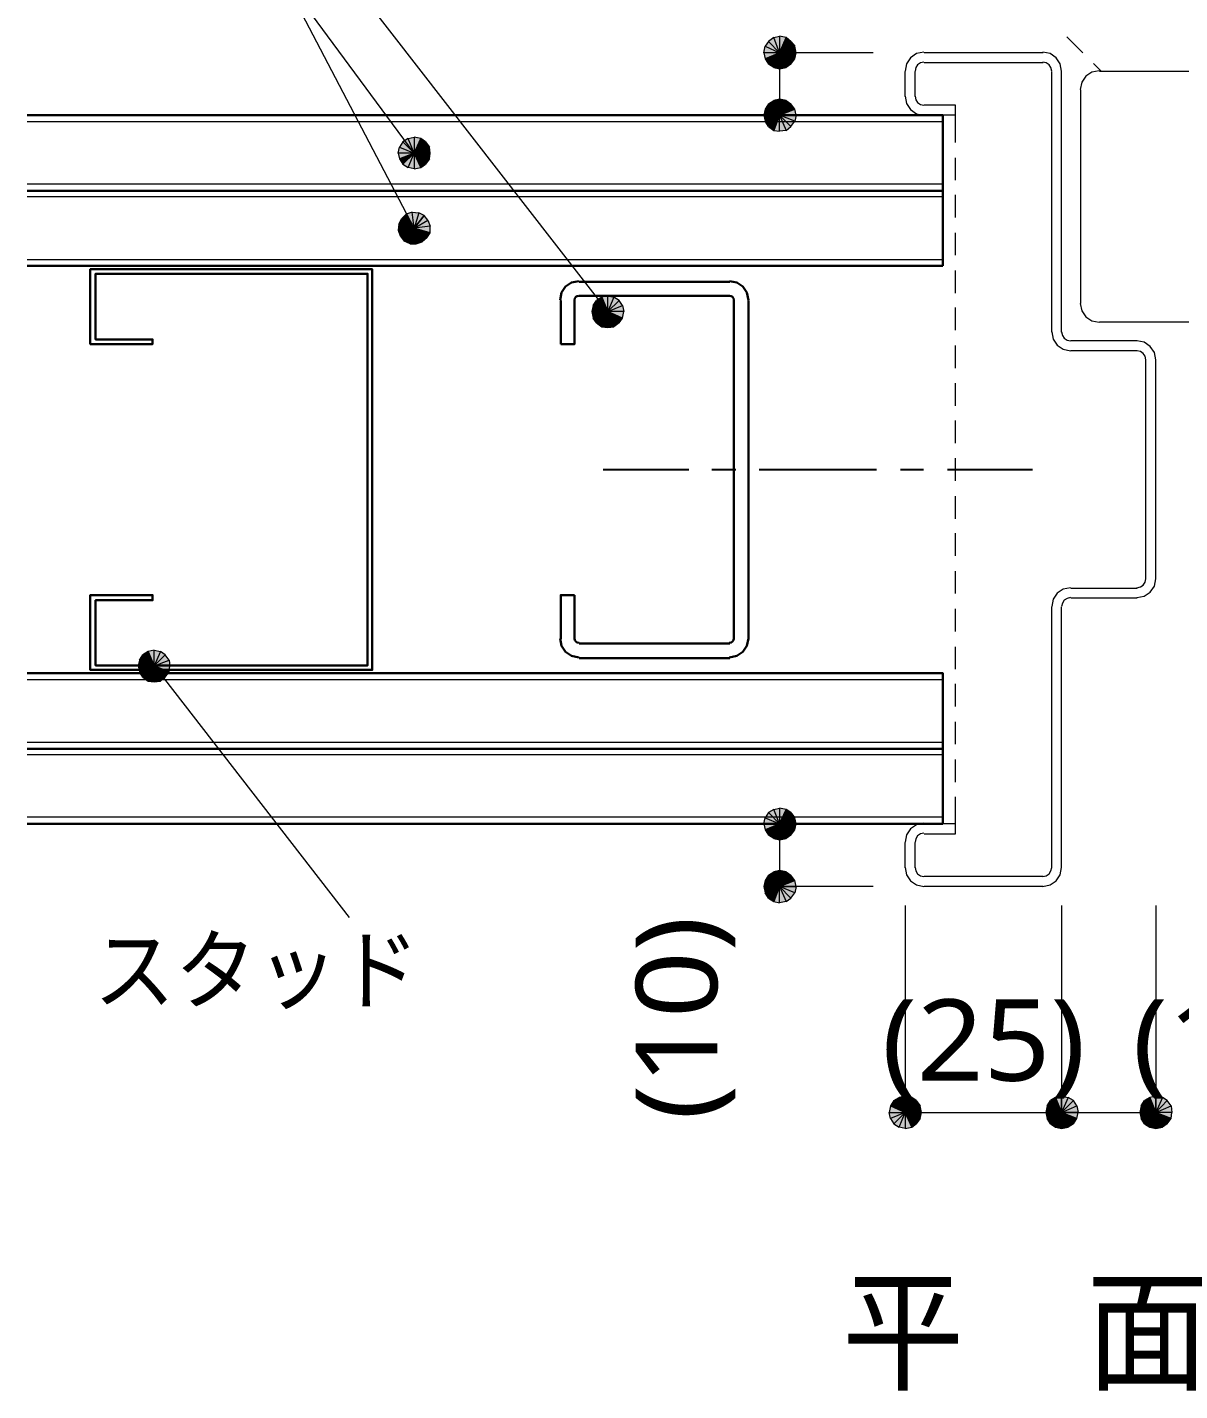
# Model space of a CAD drawing. Header units: millimetres. Extents: x 0 to 420, y 0 to 297.
# Drawn here: x 50.38 to 87.14, y 126.7 to 170.19 of the extents above; entities that cross this region are included whole.
import ezdxf
from ezdxf.enums import TextEntityAlignment as Align

# ---------------------------------------------------------------- set-up
doc = ezdxf.new("R2010")
doc.units = ezdxf.units.MM
doc.styles.add('kst32b', font='NotoSansJP-Variable.ttf')

msp = doc.modelspace()

# ---------------------------------------------------------------- hatches: boundary and pattern name
h = msp.add_hatch(color=7)
h.paths.add_polyline_path([(74.02, 169.735), (73.914, 169.587), (74.38, 169.376), (74.02, 169.735)])
h.paths.add_polyline_path([(73.914, 169.587), (74.38, 169.376), (73.872, 169.376), (73.914, 169.587)])
h.paths.add_polyline_path([(74.38, 169.376), (73.872, 169.376), (73.914, 169.185), (74.38, 169.376)])
h = msp.add_hatch(color=7)
h.paths.add_polyline_path([(74.591, 169.862), (74.38, 169.905), (74.38, 169.376), (74.591, 169.862)])
h.paths.add_polyline_path([(74.38, 169.905), (74.38, 169.376), (74.189, 169.862), (74.38, 169.905)])
h.paths.add_polyline_path([(74.38, 169.376), (74.189, 169.862), (74.02, 169.735), (74.38, 169.376)])
h = msp.add_hatch(color=7)
h.paths.add_polyline_path([(74.909, 169.376), (74.867, 169.587), (74.38, 169.376), (74.909, 169.376)])
h.paths.add_polyline_path([(74.867, 169.587), (74.38, 169.376), (74.74, 169.735), (74.867, 169.587)])
h.paths.add_polyline_path([(74.38, 169.376), (74.74, 169.735), (74.591, 169.862), (74.38, 169.376)])
h = msp.add_hatch(color=7)
h.paths.add_polyline_path([(73.914, 169.185), (74.02, 169.016), (74.38, 169.376), (73.914, 169.185)])
h.paths.add_polyline_path([(74.02, 169.016), (74.38, 169.376), (74.189, 168.91), (74.02, 169.016)])
h.paths.add_polyline_path([(74.38, 169.376), (74.189, 168.91), (74.38, 168.868), (74.38, 169.376)])
h = msp.add_hatch(color=7)
h.paths.add_polyline_path([(74.38, 168.868), (74.591, 168.91), (74.38, 169.376), (74.38, 168.868)])
h.paths.add_polyline_path([(74.591, 168.91), (74.38, 169.376), (74.74, 169.016), (74.591, 168.91)])
h.paths.add_polyline_path([(74.38, 169.376), (74.74, 169.016), (74.867, 169.185), (74.38, 169.376)])
for points in [[(74.867, 169.185), (74.909, 169.376), (74.38, 169.376), (74.867, 169.185)], [(73.914, 167.576), (73.872, 167.386), (74.38, 167.386), (73.914, 167.576)], [(62.251, 165.989), (62.357, 165.82), (62.717, 166.179), (62.251, 165.989)], [(62.209, 163.724), (62.272, 163.534), (62.717, 163.788), (62.209, 163.724)], [(68.707, 160.634), (68.898, 160.613), (68.898, 161.121), (68.707, 160.634)], [(54.229, 149.331), (54.42, 149.31), (54.42, 149.818), (54.229, 149.331)], [(74.867, 144.589), (74.909, 144.78), (74.38, 144.78), (74.867, 144.589)], [(73.914, 142.981), (73.872, 142.79), (74.38, 142.79), (73.914, 142.981)], [(78.592, 136.059), (78.38, 136.102), (78.38, 135.572), (78.592, 136.059)], [(83.185, 135.107), (83.376, 135.064), (83.376, 135.572), (83.185, 135.107)], [(86.191, 135.107), (86.381, 135.064), (86.381, 135.572), (86.191, 135.107)]]:
    msp.add_hatch(color=7).paths.add_polyline_path(points)
h = msp.add_hatch(color=7)
h.paths.add_polyline_path([(74.38, 167.894), (74.189, 167.852), (74.38, 167.386), (74.38, 167.894)])
h.paths.add_polyline_path([(74.189, 167.852), (74.38, 167.386), (74.02, 167.746), (74.189, 167.852)])
h.paths.add_polyline_path([(74.38, 167.386), (74.02, 167.746), (73.914, 167.576), (74.38, 167.386)])
h = msp.add_hatch(color=7)
h.paths.add_polyline_path([(74.867, 167.576), (74.74, 167.746), (74.38, 167.386), (74.867, 167.576)])
h.paths.add_polyline_path([(74.74, 167.746), (74.38, 167.386), (74.591, 167.852), (74.74, 167.746)])
h.paths.add_polyline_path([(74.38, 167.386), (74.591, 167.852), (74.38, 167.894), (74.38, 167.386)])
h = msp.add_hatch(color=7)
h.paths.add_polyline_path([(74.74, 167.026), (74.867, 167.196), (74.38, 167.386), (74.74, 167.026)])
h.paths.add_polyline_path([(74.867, 167.196), (74.38, 167.386), (74.909, 167.386), (74.867, 167.196)])
h.paths.add_polyline_path([(74.38, 167.386), (74.909, 167.386), (74.867, 167.576), (74.38, 167.386)])
h = msp.add_hatch(color=7)
h.paths.add_polyline_path([(73.872, 167.386), (73.914, 167.196), (74.38, 167.386), (73.872, 167.386)])
h.paths.add_polyline_path([(73.914, 167.196), (74.38, 167.386), (74.02, 167.026), (73.914, 167.196)])
h.paths.add_polyline_path([(74.38, 167.386), (74.02, 167.026), (74.189, 166.899), (74.38, 167.386)])
h = msp.add_hatch(color=7)
h.paths.add_polyline_path([(74.189, 166.899), (74.38, 166.878), (74.38, 167.386), (74.189, 166.899)])
h.paths.add_polyline_path([(74.38, 166.878), (74.38, 167.386), (74.591, 166.899), (74.38, 166.878)])
h.paths.add_polyline_path([(74.38, 167.386), (74.591, 166.899), (74.74, 167.026), (74.38, 167.386)])
h = msp.add_hatch(color=7)
h.paths.add_polyline_path([(62.929, 166.645), (62.717, 166.687), (62.717, 166.179), (62.929, 166.645)])
h.paths.add_polyline_path([(62.717, 166.687), (62.717, 166.179), (62.526, 166.645), (62.717, 166.687)])
h.paths.add_polyline_path([(62.717, 166.179), (62.526, 166.645), (62.357, 166.539), (62.717, 166.179)])
h = msp.add_hatch(color=7)
h.paths.add_polyline_path([(63.225, 166.179), (63.204, 166.37), (62.717, 166.179), (63.225, 166.179)])
h.paths.add_polyline_path([(63.204, 166.37), (62.717, 166.179), (63.077, 166.539), (63.204, 166.37)])
h.paths.add_polyline_path([(62.717, 166.179), (63.077, 166.539), (62.929, 166.645), (62.717, 166.179)])
h = msp.add_hatch(color=7)
h.paths.add_polyline_path([(62.357, 166.539), (62.251, 166.37), (62.717, 166.179), (62.357, 166.539)])
h.paths.add_polyline_path([(62.251, 166.37), (62.717, 166.179), (62.209, 166.179), (62.251, 166.37)])
h.paths.add_polyline_path([(62.717, 166.179), (62.209, 166.179), (62.251, 165.989), (62.717, 166.179)])
h = msp.add_hatch(color=7)
h.paths.add_polyline_path([(62.357, 165.82), (62.526, 165.714), (62.717, 166.179), (62.357, 165.82)])
h.paths.add_polyline_path([(62.526, 165.714), (62.717, 166.179), (62.717, 165.671), (62.526, 165.714)])
h.paths.add_polyline_path([(62.717, 166.179), (62.717, 165.671), (62.929, 165.714), (62.717, 166.179)])
h = msp.add_hatch(color=7)
h.paths.add_polyline_path([(62.929, 165.714), (63.077, 165.82), (62.717, 166.179), (62.929, 165.714)])
h.paths.add_polyline_path([(63.077, 165.82), (62.717, 166.179), (63.204, 165.989), (63.077, 165.82)])
h.paths.add_polyline_path([(62.717, 166.179), (63.204, 165.989), (63.225, 166.179), (62.717, 166.179)])
h = msp.add_hatch(color=7)
h.paths.add_polyline_path([(62.463, 164.232), (62.315, 164.084), (62.717, 163.788), (62.463, 164.232)])
h.paths.add_polyline_path([(62.315, 164.084), (62.717, 163.788), (62.23, 163.915), (62.315, 164.084)])
h.paths.add_polyline_path([(62.717, 163.788), (62.23, 163.915), (62.209, 163.724), (62.717, 163.788)])
h = msp.add_hatch(color=7)
h.paths.add_polyline_path([(63.034, 164.19), (62.865, 164.275), (62.717, 163.788), (63.034, 164.19)])
h.paths.add_polyline_path([(62.865, 164.275), (62.717, 163.788), (62.653, 164.296), (62.865, 164.275)])
h.paths.add_polyline_path([(62.717, 163.788), (62.653, 164.296), (62.463, 164.232), (62.717, 163.788)])
h = msp.add_hatch(color=7)
h.paths.add_polyline_path([(63.225, 163.639), (63.225, 163.851), (62.717, 163.788), (63.225, 163.639)])
h.paths.add_polyline_path([(63.225, 163.851), (62.717, 163.788), (63.161, 164.042), (63.225, 163.851)])
h.paths.add_polyline_path([(62.717, 163.788), (63.161, 164.042), (63.034, 164.19), (62.717, 163.788)])
h = msp.add_hatch(color=7)
h.paths.add_polyline_path([(62.272, 163.534), (62.399, 163.364), (62.717, 163.788), (62.272, 163.534)])
h.paths.add_polyline_path([(62.399, 163.364), (62.717, 163.788), (62.59, 163.28), (62.399, 163.364)])
h.paths.add_polyline_path([(62.717, 163.788), (62.59, 163.28), (62.78, 163.28), (62.717, 163.788)])
h = msp.add_hatch(color=7)
h.paths.add_polyline_path([(62.78, 163.28), (62.971, 163.343), (62.717, 163.788), (62.78, 163.28)])
h.paths.add_polyline_path([(62.971, 163.343), (62.717, 163.788), (63.119, 163.47), (62.971, 163.343)])
h.paths.add_polyline_path([(62.717, 163.788), (63.119, 163.47), (63.225, 163.639), (62.717, 163.788)])
h = msp.add_hatch(color=7)
h.paths.add_polyline_path([(68.707, 161.586), (68.538, 161.48), (68.898, 161.121), (68.707, 161.586)])
h.paths.add_polyline_path([(68.538, 161.48), (68.898, 161.121), (68.432, 161.311), (68.538, 161.48)])
h.paths.add_polyline_path([(68.898, 161.121), (68.432, 161.311), (68.39, 161.121), (68.898, 161.121)])
h = msp.add_hatch(color=7)
h.paths.add_polyline_path([(69.257, 161.48), (69.088, 161.586), (68.898, 161.121), (69.257, 161.48)])
h.paths.add_polyline_path([(69.088, 161.586), (68.898, 161.121), (68.898, 161.629), (69.088, 161.586)])
h.paths.add_polyline_path([(68.898, 161.121), (68.898, 161.629), (68.707, 161.586), (68.898, 161.121)])
h = msp.add_hatch(color=7)
h.paths.add_polyline_path([(69.363, 160.909), (69.406, 161.121), (68.898, 161.121), (69.363, 160.909)])
h.paths.add_polyline_path([(69.406, 161.121), (68.898, 161.121), (69.363, 161.311), (69.406, 161.121)])
h.paths.add_polyline_path([(68.898, 161.121), (69.363, 161.311), (69.257, 161.48), (68.898, 161.121)])
h = msp.add_hatch(color=7)
h.paths.add_polyline_path([(68.39, 161.121), (68.432, 160.909), (68.898, 161.121), (68.39, 161.121)])
h.paths.add_polyline_path([(68.432, 160.909), (68.898, 161.121), (68.538, 160.761), (68.432, 160.909)])
h.paths.add_polyline_path([(68.898, 161.121), (68.538, 160.761), (68.707, 160.634), (68.898, 161.121)])
h = msp.add_hatch(color=7)
h.paths.add_polyline_path([(68.898, 160.613), (69.088, 160.634), (68.898, 161.121), (68.898, 160.613)])
h.paths.add_polyline_path([(69.088, 160.634), (68.898, 161.121), (69.257, 160.761), (69.088, 160.634)])
h.paths.add_polyline_path([(68.898, 161.121), (69.257, 160.761), (69.363, 160.909), (68.898, 161.121)])
h = msp.add_hatch(color=7)
h.paths.add_polyline_path([(54.229, 150.283), (54.06, 150.177), (54.42, 149.818), (54.229, 150.283)])
h.paths.add_polyline_path([(54.06, 150.177), (54.42, 149.818), (53.954, 150.008), (54.06, 150.177)])
h.paths.add_polyline_path([(54.42, 149.818), (53.954, 150.008), (53.912, 149.818), (54.42, 149.818)])
h = msp.add_hatch(color=7)
h.paths.add_polyline_path([(54.779, 150.177), (54.631, 150.283), (54.42, 149.818), (54.779, 150.177)])
h.paths.add_polyline_path([(54.631, 150.283), (54.42, 149.818), (54.42, 150.326), (54.631, 150.283)])
h.paths.add_polyline_path([(54.42, 149.818), (54.42, 150.326), (54.229, 150.283), (54.42, 149.818)])
h = msp.add_hatch(color=7)
h.paths.add_polyline_path([(54.906, 149.627), (54.928, 149.818), (54.42, 149.818), (54.906, 149.627)])
h.paths.add_polyline_path([(54.928, 149.818), (54.42, 149.818), (54.906, 150.008), (54.928, 149.818)])
h.paths.add_polyline_path([(54.42, 149.818), (54.906, 150.008), (54.779, 150.177), (54.42, 149.818)])
h = msp.add_hatch(color=7)
h.paths.add_polyline_path([(53.912, 149.818), (53.954, 149.627), (54.42, 149.818), (53.912, 149.818)])
h.paths.add_polyline_path([(53.954, 149.627), (54.42, 149.818), (54.06, 149.458), (53.954, 149.627)])
h.paths.add_polyline_path([(54.42, 149.818), (54.06, 149.458), (54.229, 149.331), (54.42, 149.818)])
h = msp.add_hatch(color=7)
h.paths.add_polyline_path([(54.42, 149.31), (54.631, 149.331), (54.42, 149.818), (54.42, 149.31)])
h.paths.add_polyline_path([(54.631, 149.331), (54.42, 149.818), (54.779, 149.458), (54.631, 149.331)])
h.paths.add_polyline_path([(54.42, 149.818), (54.779, 149.458), (54.906, 149.627), (54.42, 149.818)])
h = msp.add_hatch(color=7)
h.paths.add_polyline_path([(74.591, 145.246), (74.38, 145.288), (74.38, 144.78), (74.591, 145.246)])
h.paths.add_polyline_path([(74.38, 145.288), (74.38, 144.78), (74.189, 145.246), (74.38, 145.288)])
h.paths.add_polyline_path([(74.38, 144.78), (74.189, 145.246), (74.02, 145.14), (74.38, 144.78)])
h = msp.add_hatch(color=7)
h.paths.add_polyline_path([(74.02, 145.14), (73.914, 144.971), (74.38, 144.78), (74.02, 145.14)])
h.paths.add_polyline_path([(73.914, 144.971), (74.38, 144.78), (73.872, 144.78), (73.914, 144.971)])
h.paths.add_polyline_path([(74.38, 144.78), (73.872, 144.78), (73.914, 144.589), (74.38, 144.78)])
h = msp.add_hatch(color=7)
h.paths.add_polyline_path([(74.909, 144.78), (74.867, 144.971), (74.38, 144.78), (74.909, 144.78)])
h.paths.add_polyline_path([(74.867, 144.971), (74.38, 144.78), (74.74, 145.14), (74.867, 144.971)])
h.paths.add_polyline_path([(74.38, 144.78), (74.74, 145.14), (74.591, 145.246), (74.38, 144.78)])
h = msp.add_hatch(color=7)
h.paths.add_polyline_path([(73.914, 144.589), (74.02, 144.42), (74.38, 144.78), (73.914, 144.589)])
h.paths.add_polyline_path([(74.02, 144.42), (74.38, 144.78), (74.189, 144.314), (74.02, 144.42)])
h.paths.add_polyline_path([(74.38, 144.78), (74.189, 144.314), (74.38, 144.272), (74.38, 144.78)])
h = msp.add_hatch(color=7)
h.paths.add_polyline_path([(74.38, 144.272), (74.591, 144.314), (74.38, 144.78), (74.38, 144.272)])
h.paths.add_polyline_path([(74.591, 144.314), (74.38, 144.78), (74.74, 144.42), (74.591, 144.314)])
h.paths.add_polyline_path([(74.38, 144.78), (74.74, 144.42), (74.867, 144.589), (74.38, 144.78)])
h = msp.add_hatch(color=7)
h.paths.add_polyline_path([(74.38, 143.298), (74.189, 143.256), (74.38, 142.79), (74.38, 143.298)])
h.paths.add_polyline_path([(74.189, 143.256), (74.38, 142.79), (74.02, 143.15), (74.189, 143.256)])
h.paths.add_polyline_path([(74.38, 142.79), (74.02, 143.15), (73.914, 142.981), (74.38, 142.79)])
h = msp.add_hatch(color=7)
h.paths.add_polyline_path([(74.867, 142.981), (74.74, 143.15), (74.38, 142.79), (74.867, 142.981)])
h.paths.add_polyline_path([(74.74, 143.15), (74.38, 142.79), (74.591, 143.256), (74.74, 143.15)])
h.paths.add_polyline_path([(74.38, 142.79), (74.591, 143.256), (74.38, 143.298), (74.38, 142.79)])
h = msp.add_hatch(color=7)
h.paths.add_polyline_path([(73.872, 142.79), (73.914, 142.579), (74.38, 142.79), (73.872, 142.79)])
h.paths.add_polyline_path([(73.914, 142.579), (74.38, 142.79), (74.02, 142.409), (73.914, 142.579)])
h.paths.add_polyline_path([(74.38, 142.79), (74.02, 142.409), (74.189, 142.304), (74.38, 142.79)])
h = msp.add_hatch(color=7)
h.paths.add_polyline_path([(74.189, 142.304), (74.38, 142.261), (74.38, 142.79), (74.189, 142.304)])
h.paths.add_polyline_path([(74.38, 142.261), (74.38, 142.79), (74.591, 142.304), (74.38, 142.261)])
h.paths.add_polyline_path([(74.38, 142.79), (74.591, 142.304), (74.74, 142.409), (74.38, 142.79)])
h = msp.add_hatch(color=7)
h.paths.add_polyline_path([(74.74, 142.409), (74.867, 142.579), (74.38, 142.79), (74.74, 142.409)])
h.paths.add_polyline_path([(74.867, 142.579), (74.38, 142.79), (74.909, 142.79), (74.867, 142.579)])
h.paths.add_polyline_path([(74.38, 142.79), (74.909, 142.79), (74.867, 142.981), (74.38, 142.79)])
h = msp.add_hatch(color=7)
h.paths.add_polyline_path([(77.915, 135.784), (77.872, 135.572), (78.38, 135.572), (77.915, 135.784)])
h.paths.add_polyline_path([(77.872, 135.572), (78.38, 135.572), (77.915, 135.382), (77.872, 135.572)])
h.paths.add_polyline_path([(78.38, 135.572), (77.915, 135.382), (78.02, 135.213), (78.38, 135.572)])
h = msp.add_hatch(color=7)
h.paths.add_polyline_path([(78.38, 136.102), (78.19, 136.059), (78.38, 135.572), (78.38, 136.102)])
h.paths.add_polyline_path([(78.19, 136.059), (78.38, 135.572), (78.02, 135.954), (78.19, 136.059)])
h.paths.add_polyline_path([(78.38, 135.572), (78.02, 135.954), (77.915, 135.784), (78.38, 135.572)])
h = msp.add_hatch(color=7)
h.paths.add_polyline_path([(78.909, 135.572), (78.867, 135.784), (78.38, 135.572), (78.909, 135.572)])
h.paths.add_polyline_path([(78.867, 135.784), (78.38, 135.572), (78.74, 135.954), (78.867, 135.784)])
h.paths.add_polyline_path([(78.38, 135.572), (78.74, 135.954), (78.592, 136.059), (78.38, 135.572)])
h = msp.add_hatch(color=7)
h.paths.add_polyline_path([(83.185, 136.059), (83.016, 135.954), (83.376, 135.572), (83.185, 136.059)])
h.paths.add_polyline_path([(83.016, 135.954), (83.376, 135.572), (82.91, 135.784), (83.016, 135.954)])
h.paths.add_polyline_path([(83.376, 135.572), (82.91, 135.784), (82.868, 135.572), (83.376, 135.572)])
h = msp.add_hatch(color=7)
h.paths.add_polyline_path([(83.757, 135.954), (83.587, 136.059), (83.376, 135.572), (83.757, 135.954)])
h.paths.add_polyline_path([(83.587, 136.059), (83.376, 135.572), (83.376, 136.102), (83.587, 136.059)])
h.paths.add_polyline_path([(83.376, 135.572), (83.376, 136.102), (83.185, 136.059), (83.376, 135.572)])
h = msp.add_hatch(color=7)
h.paths.add_polyline_path([(83.862, 135.382), (83.905, 135.572), (83.376, 135.572), (83.862, 135.382)])
h.paths.add_polyline_path([(83.905, 135.572), (83.376, 135.572), (83.862, 135.784), (83.905, 135.572)])
h.paths.add_polyline_path([(83.376, 135.572), (83.862, 135.784), (83.757, 135.954), (83.376, 135.572)])
h = msp.add_hatch(color=7)
h.paths.add_polyline_path([(86.191, 136.059), (86.021, 135.954), (86.381, 135.572), (86.191, 136.059)])
h.paths.add_polyline_path([(86.021, 135.954), (86.381, 135.572), (85.916, 135.784), (86.021, 135.954)])
h.paths.add_polyline_path([(86.381, 135.572), (85.916, 135.784), (85.873, 135.572), (86.381, 135.572)])
h = msp.add_hatch(color=7)
h.paths.add_polyline_path([(86.741, 135.954), (86.593, 136.059), (86.381, 135.572), (86.741, 135.954)])
h.paths.add_polyline_path([(86.593, 136.059), (86.381, 135.572), (86.381, 136.102), (86.593, 136.059)])
h.paths.add_polyline_path([(86.381, 135.572), (86.381, 136.102), (86.191, 136.059), (86.381, 135.572)])
h = msp.add_hatch(color=7)
h.paths.add_polyline_path([(86.868, 135.382), (86.889, 135.572), (86.381, 135.572), (86.868, 135.382)])
h.paths.add_polyline_path([(86.889, 135.572), (86.381, 135.572), (86.868, 135.784), (86.889, 135.572)])
h.paths.add_polyline_path([(86.381, 135.572), (86.868, 135.784), (86.741, 135.954), (86.381, 135.572)])
h = msp.add_hatch(color=7)
h.paths.add_polyline_path([(78.02, 135.213), (78.19, 135.107), (78.38, 135.572), (78.02, 135.213)])
h.paths.add_polyline_path([(78.19, 135.107), (78.38, 135.572), (78.38, 135.064), (78.19, 135.107)])
h.paths.add_polyline_path([(78.38, 135.572), (78.38, 135.064), (78.592, 135.107), (78.38, 135.572)])
h = msp.add_hatch(color=7)
h.paths.add_polyline_path([(78.592, 135.107), (78.74, 135.213), (78.38, 135.572), (78.592, 135.107)])
h.paths.add_polyline_path([(78.74, 135.213), (78.38, 135.572), (78.867, 135.382), (78.74, 135.213)])
h.paths.add_polyline_path([(78.38, 135.572), (78.867, 135.382), (78.909, 135.572), (78.38, 135.572)])
h = msp.add_hatch(color=7)
h.paths.add_polyline_path([(82.868, 135.572), (82.91, 135.382), (83.376, 135.572), (82.868, 135.572)])
h.paths.add_polyline_path([(82.91, 135.382), (83.376, 135.572), (83.016, 135.213), (82.91, 135.382)])
h.paths.add_polyline_path([(83.376, 135.572), (83.016, 135.213), (83.185, 135.107), (83.376, 135.572)])
h = msp.add_hatch(color=7)
h.paths.add_polyline_path([(83.376, 135.064), (83.587, 135.107), (83.376, 135.572), (83.376, 135.064)])
h.paths.add_polyline_path([(83.587, 135.107), (83.376, 135.572), (83.757, 135.213), (83.587, 135.107)])
h.paths.add_polyline_path([(83.376, 135.572), (83.757, 135.213), (83.862, 135.382), (83.376, 135.572)])
h = msp.add_hatch(color=7)
h.paths.add_polyline_path([(85.873, 135.572), (85.916, 135.382), (86.381, 135.572), (85.873, 135.572)])
h.paths.add_polyline_path([(85.916, 135.382), (86.381, 135.572), (86.021, 135.213), (85.916, 135.382)])
h.paths.add_polyline_path([(86.381, 135.572), (86.021, 135.213), (86.191, 135.107), (86.381, 135.572)])
h = msp.add_hatch(color=7)
h.paths.add_polyline_path([(86.381, 135.064), (86.593, 135.107), (86.381, 135.572), (86.381, 135.064)])
h.paths.add_polyline_path([(86.593, 135.107), (86.381, 135.572), (86.741, 135.213), (86.593, 135.107)])
h.paths.add_polyline_path([(86.381, 135.572), (86.741, 135.213), (86.868, 135.382), (86.381, 135.572)])

# ---------------------------------------------------------------- linework, layer by layer
at = {"lineweight": 13}
for points in [[(68.898, 161.121), (59.394, 173.376)], [(62.717, 166.179), (58.42, 172)], [(62.717, 163.788), (58.42, 172)], [(84.053, 169.376), (83.545, 169.884)], [(77.364, 169.376), (74.359, 169.376)], [(74.38, 169.376), (74.38, 167.386)], [(78.983, 169.397), (78.749, 169.349), (78.557, 169.22), (78.428, 169.028), (78.38, 168.794)], [(82.783, 169.376), (78.994, 169.376)], [(83.376, 168.794), (83.328, 169.028), (83.199, 169.22), (83.007, 169.349), (82.772, 169.397)], [(78.38, 167.979), (78.38, 168.783)], [(78.983, 169.079), (78.872, 169.057), (78.781, 168.996), (78.72, 168.905), (78.698, 168.794)], [(78.698, 167.979), (78.698, 168.783)], [(82.783, 169.058), (78.994, 169.058)], [(83.058, 168.794), (83.036, 168.905), (82.974, 168.996), (82.883, 169.057), (82.772, 169.079)], [(83.058, 160.464), (83.058, 168.783)], [(83.376, 160.464), (83.376, 168.783)], [(84.571, 168.804), (84.337, 168.757), (84.145, 168.627), (84.016, 168.436), (83.968, 168.201)], [(84.646, 168.783), (84.392, 169.037)], [(111.019, 168.783), (84.582, 168.783)], [(78.38, 167.989), (78.428, 167.754), (78.557, 167.563), (78.749, 167.433), (78.983, 167.386)], [(78.698, 167.989), (78.72, 167.878), (78.781, 167.787), (78.872, 167.726), (78.983, 167.704)], [(83.989, 161.375), (83.989, 168.19)], [(79.989, 167.703), (78.994, 167.703)], [(79.989, 167.386), (79.989, 167.703)], [(79.587, 167.174), (50.377, 167.174)], [(79.989, 167.386), (78.994, 167.386)], [(79.989, 166.518), (79.989, 167.386)], [(79.989, 165.312), (79.989, 166.031)], [(79.587, 165.185), (50.377, 165.185)], [(79.989, 164.126), (79.989, 164.846)], [(79.587, 164.782), (50.377, 164.782)], [(79.989, 162.92), (79.989, 163.639)], [(79.587, 162.772), (50.377, 162.772)], [(79.989, 161.713), (79.989, 162.433)], [(83.968, 161.385), (84.016, 161.15), (84.145, 160.959), (84.337, 160.829), (84.571, 160.782)], [(79.989, 160.528), (79.989, 161.248)], [(83.058, 160.475), (83.105, 160.24), (83.235, 160.049), (83.426, 159.919), (83.661, 159.872)], [(83.376, 160.475), (83.398, 160.364), (83.459, 160.273), (83.55, 160.212), (83.661, 160.189)], [(101.431, 160.782), (84.582, 160.782)], [(79.989, 159.321), (79.989, 160.041)], [(85.788, 160.189), (83.672, 160.189)], [(86.381, 159.586), (86.334, 159.821), (86.204, 160.013), (86.013, 160.142), (85.778, 160.189)], [(85.788, 159.872), (83.672, 159.872)], [(86.064, 159.586), (86.041, 159.697), (85.98, 159.788), (85.889, 159.849), (85.778, 159.872)], [(86.064, 152.59), (86.064, 159.575)], [(86.381, 152.59), (86.381, 159.575)], [(79.989, 158.115), (79.989, 158.835)], [(79.989, 156.93), (79.989, 157.649)], [(79.989, 155.723), (79.989, 156.443)], [(79.989, 154.517), (79.989, 155.236)], [(79.989, 153.331), (79.989, 154.051)], [(79.989, 152.125), (79.989, 152.844)], [(83.661, 152.315), (83.426, 152.268), (83.235, 152.139), (83.105, 151.947), (83.058, 151.712)], [(85.788, 152.294), (83.672, 152.294)], [(85.778, 151.998), (86.013, 152.045), (86.204, 152.175), (86.334, 152.366), (86.381, 152.601)], [(85.778, 152.315), (85.889, 152.338), (85.98, 152.399), (86.041, 152.49), (86.064, 152.601)], [(83.661, 151.998), (83.55, 151.975), (83.459, 151.914), (83.398, 151.823), (83.376, 151.712)], [(85.788, 151.977), (83.672, 151.977)], [(79.989, 150.918), (79.989, 151.638)], [(83.058, 143.383), (83.058, 151.701)], [(83.376, 143.383), (83.376, 151.701)], [(79.989, 149.712), (79.989, 150.431)], [(54.42, 149.818), (60.643, 141.796)], [(79.587, 149.373), (50.377, 149.373)], [(79.989, 148.526), (79.989, 149.246)], [(79.989, 147.32), (79.989, 148.04)], [(79.587, 147.383), (50.377, 147.383)], [(79.587, 146.981), (50.377, 146.981)], [(79.989, 146.113), (79.989, 146.833)], [(79.989, 144.78), (79.989, 145.648)], [(79.587, 144.992), (50.377, 144.992)], [(74.38, 144.78), (74.38, 142.79)], [(78.983, 144.801), (78.749, 144.754), (78.557, 144.624), (78.428, 144.433), (78.38, 144.198)], [(78.983, 144.484), (78.872, 144.461), (78.781, 144.4), (78.72, 144.309), (78.698, 144.198)], [(78.994, 144.462), (79.989, 144.462), (79.989, 144.78), (78.994, 144.78)], [(78.38, 143.383), (78.38, 144.187)], [(78.698, 143.383), (78.698, 144.187)], [(78.38, 143.394), (78.428, 143.159), (78.557, 142.967), (78.749, 142.838), (78.983, 142.79)], [(78.698, 143.394), (78.72, 143.282), (78.781, 143.192), (78.872, 143.13), (78.983, 143.108)], [(82.783, 143.108), (78.994, 143.108)], [(82.772, 143.108), (82.883, 143.13), (82.974, 143.192), (83.036, 143.282), (83.058, 143.394)], [(82.772, 142.79), (83.007, 142.838), (83.199, 142.967), (83.328, 143.159), (83.376, 143.394)], [(77.364, 142.79), (74.359, 142.79)], [(82.783, 142.79), (78.994, 142.79)], [(78.38, 142.176), (78.38, 135.551)], [(83.376, 142.176), (83.376, 135.551)], [(86.381, 142.176), (86.381, 135.551)], [(78.38, 135.572), (83.376, 135.572), (86.381, 135.572)]]:
    msp.add_lwpolyline(points, dxfattribs=at)
at = {"lineweight": 0}
for points in [[(74.02, 169.735), (73.914, 169.587), (74.38, 169.376)], [(74.38, 169.376), (74.189, 169.862), (74.02, 169.735)], [(74.38, 169.905), (74.38, 169.376), (74.189, 169.862)], [(74.591, 169.862), (74.38, 169.905), (74.38, 169.376)], [(74.38, 169.376), (74.74, 169.735), (74.591, 169.862)], [(74.867, 169.587), (74.38, 169.376), (74.74, 169.735)], [(73.914, 169.587), (74.38, 169.376), (73.872, 169.376)], [(74.38, 169.376), (73.872, 169.376), (73.914, 169.185)], [(73.914, 169.185), (74.02, 169.016), (74.38, 169.376)], [(74.02, 169.016), (74.38, 169.376), (74.189, 168.91)], [(74.38, 169.376), (74.189, 168.91), (74.38, 168.868)], [(74.909, 169.376), (74.867, 169.587), (74.38, 169.376)], [(74.38, 168.868), (74.591, 168.91), (74.38, 169.376)], [(74.591, 168.91), (74.38, 169.376), (74.74, 169.016)], [(74.38, 169.376), (74.74, 169.016), (74.867, 169.185)], [(74.867, 169.185), (74.909, 169.376), (74.38, 169.376)], [(74.38, 167.894), (74.189, 167.852), (74.38, 167.386)], [(74.38, 167.386), (74.591, 167.852), (74.38, 167.894)], [(73.914, 167.576), (73.872, 167.386), (74.38, 167.386)], [(74.38, 167.386), (74.02, 167.746), (73.914, 167.576)], [(74.189, 167.852), (74.38, 167.386), (74.02, 167.746)], [(74.74, 167.746), (74.38, 167.386), (74.591, 167.852)], [(74.867, 167.576), (74.74, 167.746), (74.38, 167.386)], [(74.38, 167.386), (74.909, 167.386), (74.867, 167.576)], [(73.872, 167.386), (73.914, 167.196), (74.38, 167.386)], [(73.914, 167.196), (74.38, 167.386), (74.02, 167.026)], [(74.38, 167.386), (74.02, 167.026), (74.189, 166.899)], [(74.189, 166.899), (74.38, 166.878), (74.38, 167.386)], [(74.38, 166.878), (74.38, 167.386), (74.591, 166.899)], [(74.38, 167.386), (74.591, 166.899), (74.74, 167.026)], [(74.74, 167.026), (74.867, 167.196), (74.38, 167.386)], [(74.867, 167.196), (74.38, 167.386), (74.909, 167.386)], [(62.717, 166.179), (62.526, 166.645), (62.357, 166.539)], [(62.717, 166.687), (62.717, 166.179), (62.526, 166.645)], [(62.929, 166.645), (62.717, 166.687), (62.717, 166.179)], [(62.717, 166.179), (63.077, 166.539), (62.929, 166.645)], [(62.251, 166.37), (62.717, 166.179), (62.209, 166.179)], [(62.717, 166.179), (62.209, 166.179), (62.251, 165.989)], [(62.357, 166.539), (62.251, 166.37), (62.717, 166.179)], [(62.251, 165.989), (62.357, 165.82), (62.717, 166.179)], [(62.357, 165.82), (62.526, 165.714), (62.717, 166.179)], [(62.526, 165.714), (62.717, 166.179), (62.717, 165.671)], [(63.204, 166.37), (62.717, 166.179), (63.077, 166.539)], [(63.225, 166.179), (63.204, 166.37), (62.717, 166.179)], [(62.717, 166.179), (62.717, 165.671), (62.929, 165.714)], [(62.929, 165.714), (63.077, 165.82), (62.717, 166.179)], [(63.077, 165.82), (62.717, 166.179), (63.204, 165.989)], [(62.717, 166.179), (63.204, 165.989), (63.225, 166.179)], [(62.315, 164.084), (62.717, 163.788), (62.23, 163.915)], [(62.463, 164.232), (62.315, 164.084), (62.717, 163.788)], [(62.717, 163.788), (62.653, 164.296), (62.463, 164.232)], [(62.865, 164.275), (62.717, 163.788), (62.653, 164.296)], [(63.034, 164.19), (62.865, 164.275), (62.717, 163.788)], [(62.717, 163.788), (63.161, 164.042), (63.034, 164.19)], [(63.225, 163.851), (62.717, 163.788), (63.161, 164.042)], [(62.717, 163.788), (62.23, 163.915), (62.209, 163.724)], [(62.209, 163.724), (62.272, 163.534), (62.717, 163.788)], [(62.272, 163.534), (62.399, 163.364), (62.717, 163.788)], [(62.399, 163.364), (62.717, 163.788), (62.59, 163.28)], [(62.717, 163.788), (62.59, 163.28), (62.78, 163.28)], [(63.225, 163.639), (63.225, 163.851), (62.717, 163.788)], [(62.78, 163.28), (62.971, 163.343), (62.717, 163.788)], [(62.971, 163.343), (62.717, 163.788), (63.119, 163.47)], [(62.717, 163.788), (63.119, 163.47), (63.225, 163.639)], [(68.538, 161.48), (68.898, 161.121), (68.432, 161.311)], [(68.707, 161.586), (68.538, 161.48), (68.898, 161.121)], [(68.898, 161.121), (68.898, 161.629), (68.707, 161.586)], [(69.088, 161.586), (68.898, 161.121), (68.898, 161.629)], [(69.257, 161.48), (69.088, 161.586), (68.898, 161.121)], [(68.898, 161.121), (69.363, 161.311), (69.257, 161.48)], [(68.898, 161.121), (68.432, 161.311), (68.39, 161.121)], [(68.39, 161.121), (68.432, 160.909), (68.898, 161.121)], [(68.432, 160.909), (68.898, 161.121), (68.538, 160.761)], [(68.898, 161.121), (68.538, 160.761), (68.707, 160.634)], [(68.707, 160.634), (68.898, 160.613), (68.898, 161.121)], [(69.406, 161.121), (68.898, 161.121), (69.363, 161.311)], [(68.898, 160.613), (69.088, 160.634), (68.898, 161.121)], [(69.088, 160.634), (68.898, 161.121), (69.257, 160.761)], [(68.898, 161.121), (69.257, 160.761), (69.363, 160.909)], [(69.363, 160.909), (69.406, 161.121), (68.898, 161.121)], [(54.06, 150.177), (54.42, 149.818), (53.954, 150.008)], [(54.229, 150.283), (54.06, 150.177), (54.42, 149.818)], [(54.42, 149.818), (54.42, 150.326), (54.229, 150.283)], [(54.631, 150.283), (54.42, 149.818), (54.42, 150.326)], [(54.779, 150.177), (54.631, 150.283), (54.42, 149.818)], [(54.42, 149.818), (54.906, 150.008), (54.779, 150.177)], [(54.42, 149.818), (53.954, 150.008), (53.912, 149.818)], [(53.912, 149.818), (53.954, 149.627), (54.42, 149.818)], [(53.954, 149.627), (54.42, 149.818), (54.06, 149.458)], [(54.42, 149.818), (54.06, 149.458), (54.229, 149.331)], [(54.229, 149.331), (54.42, 149.31), (54.42, 149.818)], [(54.928, 149.818), (54.42, 149.818), (54.906, 150.008)], [(54.42, 149.31), (54.631, 149.331), (54.42, 149.818)], [(54.631, 149.331), (54.42, 149.818), (54.779, 149.458)], [(54.42, 149.818), (54.779, 149.458), (54.906, 149.627)], [(54.906, 149.627), (54.928, 149.818), (54.42, 149.818)], [(74.38, 145.288), (74.38, 144.78), (74.189, 145.246)], [(74.591, 145.246), (74.38, 145.288), (74.38, 144.78)], [(73.914, 144.971), (74.38, 144.78), (73.872, 144.78)], [(74.02, 145.14), (73.914, 144.971), (74.38, 144.78)], [(74.38, 144.78), (74.189, 145.246), (74.02, 145.14)], [(74.38, 144.78), (74.74, 145.14), (74.591, 145.246)], [(74.867, 144.971), (74.38, 144.78), (74.74, 145.14)], [(74.909, 144.78), (74.867, 144.971), (74.38, 144.78)], [(74.38, 144.78), (73.872, 144.78), (73.914, 144.589)], [(73.914, 144.589), (74.02, 144.42), (74.38, 144.78)], [(74.02, 144.42), (74.38, 144.78), (74.189, 144.314)], [(74.38, 144.78), (74.189, 144.314), (74.38, 144.272)], [(74.38, 144.272), (74.591, 144.314), (74.38, 144.78)], [(74.591, 144.314), (74.38, 144.78), (74.74, 144.42)], [(74.38, 144.78), (74.74, 144.42), (74.867, 144.589)], [(74.867, 144.589), (74.909, 144.78), (74.38, 144.78)], [(74.38, 142.79), (74.02, 143.15), (73.914, 142.981)], [(74.189, 143.256), (74.38, 142.79), (74.02, 143.15)], [(74.38, 143.298), (74.189, 143.256), (74.38, 142.79)], [(74.38, 142.79), (74.591, 143.256), (74.38, 143.298)], [(74.74, 143.15), (74.38, 142.79), (74.591, 143.256)], [(74.867, 142.981), (74.74, 143.15), (74.38, 142.79)], [(73.914, 142.981), (73.872, 142.79), (74.38, 142.79)], [(73.872, 142.79), (73.914, 142.579), (74.38, 142.79)], [(73.914, 142.579), (74.38, 142.79), (74.02, 142.409)], [(74.38, 142.79), (74.02, 142.409), (74.189, 142.304)], [(74.189, 142.304), (74.38, 142.261), (74.38, 142.79)], [(74.38, 142.79), (74.909, 142.79), (74.867, 142.981)], [(74.38, 142.261), (74.38, 142.79), (74.591, 142.304)], [(74.38, 142.79), (74.591, 142.304), (74.74, 142.409)], [(74.74, 142.409), (74.867, 142.579), (74.38, 142.79)], [(74.867, 142.579), (74.38, 142.79), (74.909, 142.79)], [(77.915, 135.784), (77.872, 135.572), (78.38, 135.572)], [(78.38, 135.572), (78.02, 135.954), (77.915, 135.784)], [(78.19, 136.059), (78.38, 135.572), (78.02, 135.954)], [(78.38, 136.102), (78.19, 136.059), (78.38, 135.572)], [(78.592, 136.059), (78.38, 136.102), (78.38, 135.572)], [(78.38, 135.572), (78.74, 135.954), (78.592, 136.059)], [(78.867, 135.784), (78.38, 135.572), (78.74, 135.954)], [(78.909, 135.572), (78.867, 135.784), (78.38, 135.572)], [(83.376, 135.572), (82.91, 135.784), (82.868, 135.572)], [(83.016, 135.954), (83.376, 135.572), (82.91, 135.784)], [(83.185, 136.059), (83.016, 135.954), (83.376, 135.572)], [(83.376, 135.572), (83.376, 136.102), (83.185, 136.059)], [(83.587, 136.059), (83.376, 135.572), (83.376, 136.102)], [(83.757, 135.954), (83.587, 136.059), (83.376, 135.572)], [(83.376, 135.572), (83.862, 135.784), (83.757, 135.954)], [(83.905, 135.572), (83.376, 135.572), (83.862, 135.784)], [(86.381, 135.572), (85.916, 135.784), (85.873, 135.572)], [(86.021, 135.954), (86.381, 135.572), (85.916, 135.784)], [(86.191, 136.059), (86.021, 135.954), (86.381, 135.572)], [(86.381, 135.572), (86.381, 136.102), (86.191, 136.059)], [(86.593, 136.059), (86.381, 135.572), (86.381, 136.102)], [(86.741, 135.954), (86.593, 136.059), (86.381, 135.572)], [(86.381, 135.572), (86.868, 135.784), (86.741, 135.954)], [(86.889, 135.572), (86.381, 135.572), (86.868, 135.784)], [(77.872, 135.572), (78.38, 135.572), (77.915, 135.382)], [(78.38, 135.572), (77.915, 135.382), (78.02, 135.213)], [(78.02, 135.213), (78.19, 135.107), (78.38, 135.572)], [(78.19, 135.107), (78.38, 135.572), (78.38, 135.064)], [(78.38, 135.572), (78.38, 135.064), (78.592, 135.107)], [(78.592, 135.107), (78.74, 135.213), (78.38, 135.572)], [(78.74, 135.213), (78.38, 135.572), (78.867, 135.382)], [(78.38, 135.572), (78.867, 135.382), (78.909, 135.572)], [(82.868, 135.572), (82.91, 135.382), (83.376, 135.572)], [(82.91, 135.382), (83.376, 135.572), (83.016, 135.213)], [(83.376, 135.572), (83.016, 135.213), (83.185, 135.107)], [(83.185, 135.107), (83.376, 135.064), (83.376, 135.572)], [(83.376, 135.064), (83.587, 135.107), (83.376, 135.572)], [(83.587, 135.107), (83.376, 135.572), (83.757, 135.213)], [(83.376, 135.572), (83.757, 135.213), (83.862, 135.382)], [(83.862, 135.382), (83.905, 135.572), (83.376, 135.572)], [(85.873, 135.572), (85.916, 135.382), (86.381, 135.572)], [(85.916, 135.382), (86.381, 135.572), (86.021, 135.213)], [(86.381, 135.572), (86.021, 135.213), (86.191, 135.107)], [(86.191, 135.107), (86.381, 135.064), (86.381, 135.572)], [(86.381, 135.064), (86.593, 135.107), (86.381, 135.572)], [(86.593, 135.107), (86.381, 135.572), (86.741, 135.213)], [(86.381, 135.572), (86.741, 135.213), (86.868, 135.382)], [(86.868, 135.382), (86.889, 135.572), (86.381, 135.572)]]:
    msp.add_lwpolyline(points, close=True, dxfattribs=at)
at = {"lineweight": 30}
for points in [[(79.587, 162.581), (79.587, 167.386), (50.377, 167.386)], [(79.587, 164.973), (50.377, 164.973)], [(79.587, 162.581), (50.377, 162.581)], [(52.557, 160.083), (52.387, 160.083), (52.387, 162.475), (61.383, 162.475), (61.383, 149.691), (52.387, 149.691), (52.387, 152.082), (54.377, 152.082), (54.377, 151.913), (52.557, 151.913), (52.557, 149.839), (61.235, 149.839), (61.235, 162.327), (52.557, 162.327), (52.557, 160.232), (54.377, 160.232), (54.377, 160.083), (52.387, 160.083)], [(67.977, 162.094), (67.742, 162.047), (67.55, 161.918), (67.421, 161.726), (67.373, 161.491)], [(72.792, 162.073), (67.987, 162.073)], [(73.385, 161.491), (73.337, 161.726), (73.208, 161.918), (73.016, 162.047), (72.782, 162.094)], [(67.395, 160.083), (67.395, 161.48)], [(67.395, 160.083), (67.839, 160.083), (67.839, 161.48)], [(67.977, 161.629), (67.923, 161.618), (67.879, 161.588), (67.85, 161.545), (67.839, 161.491)], [(72.792, 161.629), (67.987, 161.629)], [(72.919, 161.491), (72.908, 161.545), (72.879, 161.588), (72.835, 161.618), (72.782, 161.629)], [(72.919, 150.685), (72.919, 161.48)], [(73.385, 150.685), (73.385, 161.48)], [(67.395, 150.685), (67.395, 152.082), (67.839, 152.082)], [(67.839, 150.685), (67.839, 152.082)], [(67.373, 150.696), (67.421, 150.461), (67.55, 150.27), (67.742, 150.14), (67.977, 150.093)], [(67.839, 150.696), (67.85, 150.643), (67.879, 150.599), (67.923, 150.569), (67.977, 150.558)], [(72.792, 150.537), (67.987, 150.537)], [(72.782, 150.093), (73.016, 150.14), (73.208, 150.27), (73.337, 150.461), (73.385, 150.696)], [(72.782, 150.558), (72.835, 150.569), (72.879, 150.599), (72.908, 150.643), (72.919, 150.696)], [(72.792, 150.072), (67.987, 150.072)], [(79.587, 144.78), (79.587, 149.585), (50.377, 149.585)], [(79.587, 147.172), (50.377, 147.172)], [(79.587, 144.78), (50.377, 144.78)]]:
    msp.add_lwpolyline(points, dxfattribs=at)
at = {"lineweight": 25}
for points in [[(68.749, 156.083), (71.48, 156.083)], [(72.221, 156.083), (72.983, 156.083)], [(73.724, 156.083), (77.47, 156.083)], [(78.232, 156.083), (78.973, 156.083)], [(79.735, 156.083), (82.444, 156.083)]]:
    msp.add_lwpolyline(points, dxfattribs=at)

# ---------------------------------------------------------------- texts
at = {"style": 'kst32b'}
for s, height, p, p2 in [('スタッド', 2.0791, (52.493, 139.086), (62.889, 139.086)), ('(10)', 2.5989, (72.39, 135.34), (72.39, 141.837)), ('(25)', 2.5989, (77.639, 136.588), (84.137, 136.588)), ('(15)', 2.5989, (85.64, 136.588), (92.138, 136.588)), ('平\u3000面', 3.1187, (76.369, 127.042), (88.064, 127.042))]:
    msp.add_text(s, height=height, dxfattribs=at).set_placement(p, p2, align=Align.FIT)

doc.saveas('drawing.dxf')
